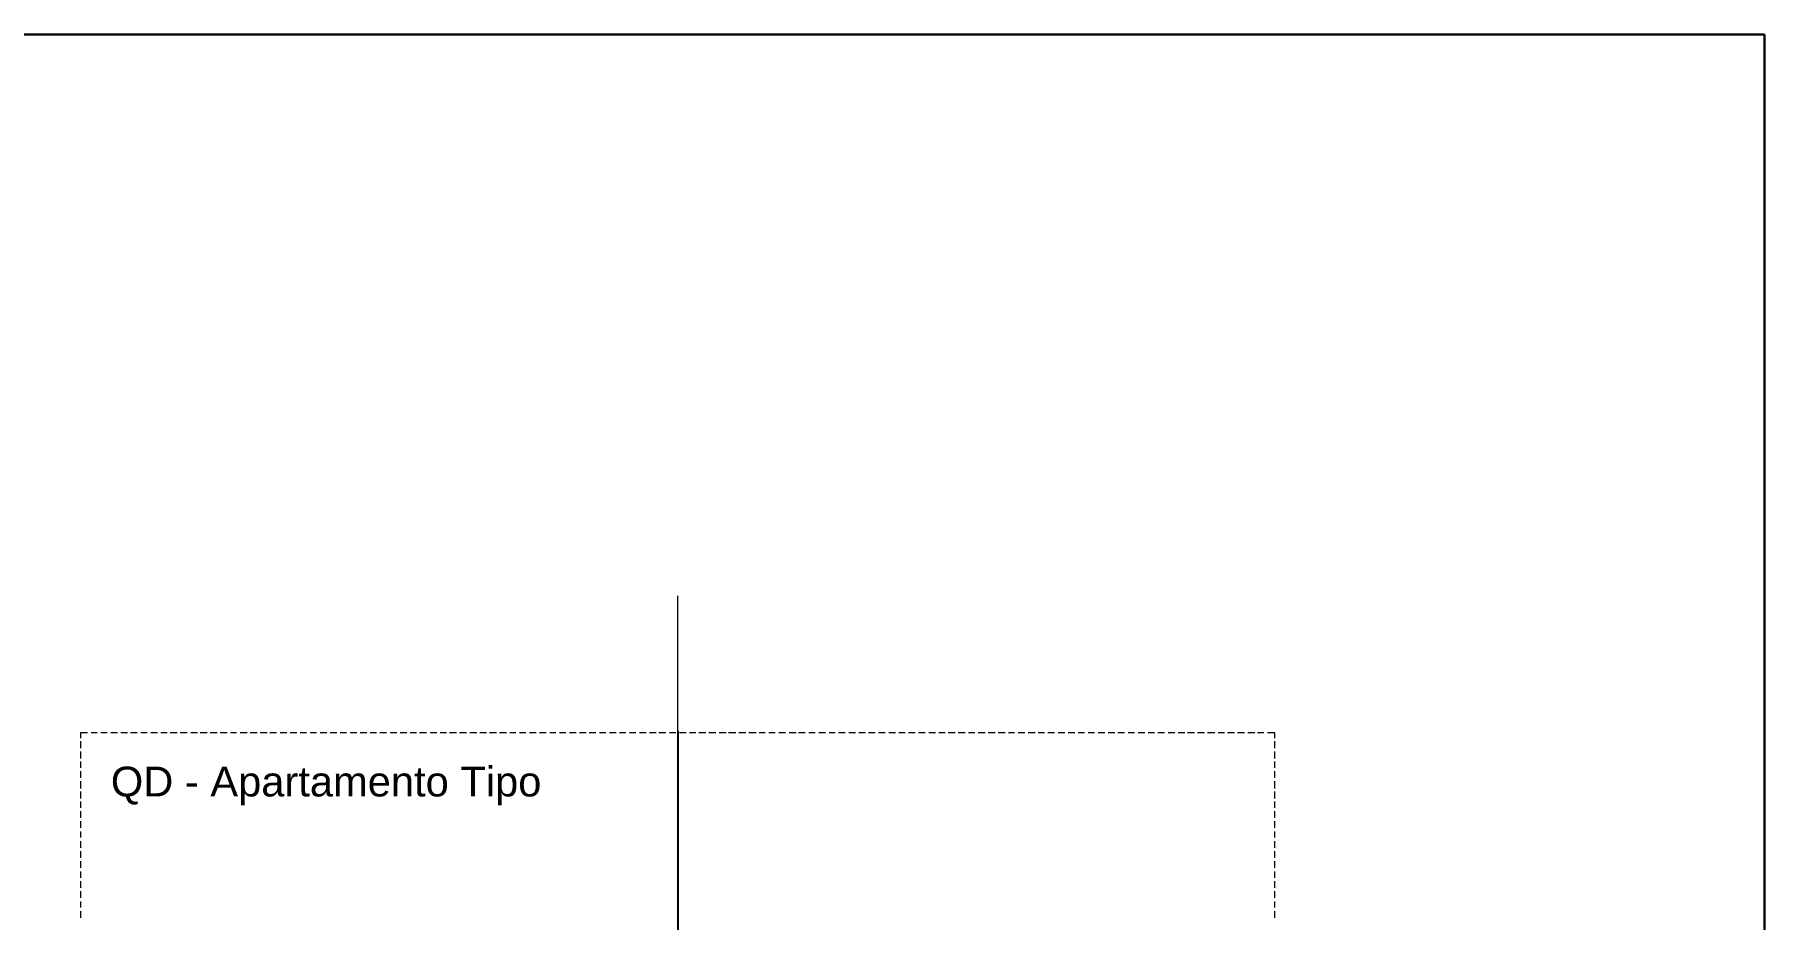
# Model space of a CAD drawing. Header units: millimetres. Extents: x 40 to 176, y -32 to 59.
# Drawn here: x 159.35 to 172.36, y 52.54 to 59.19 of the extents above; entities that cross this region are included whole.
import ezdxf
from ezdxf.enums import TextEntityAlignment as Align

# ---------------------------------------------------------------- set-up
doc = ezdxf.new("R2010")
doc.units = ezdxf.units.MM
doc.layers.get('0').update_dxf_attribs({"lineweight": 30})
doc.layers.add('13 - Diagrama unifilar', color=7, linetype='Continuous', lineweight=30)
doc.styles.add('Arial0', font='arial.ttf', dxfattribs={"height": 3.14658})
doc.styles.add('ariel 1.5', font='arial.ttf', dxfattribs={"height": 1.5})
doc.styles.add('ariel 2.5', font='arial.ttf', dxfattribs={"height": 2.5})
doc.styles.add('ariel 4', font='', dxfattribs={"height": 4})
doc.styles.get('ariel 4').set_extended_font_data('Arial Black')

# ---------------------------------------------------------------- blocks, each defined once
blk = doc.blocks.new('ISO-A1FRAME')
at = {"color": 5}
blk.add_lwpolyline([(-800, 277), (0, 277), (0, -277), (-800, -277)], close=True, dxfattribs=at)
for tag, height, style, p in [('COMPANY', 4, 'ariel 4', (-47.43, -227.758)), ('CLIENT1', 2.5, 'ariel 2.5', (-47.48, -240.734)), ('PROJECT1', 2.5, 'ariel 2.5', (-47.48, -248.814)), ('PROJECT2', 2.5, 'ariel 2.5', (-47.48, -252.631)), ('DRAWINGTITLE1', 2.5, 'ariel 2.5', (-47.48, -261.282)), ('DRAWINGTITLE2', 2.5, 'ariel 2.5', (-47.48, -264.975)), ('DRAWINGTITLE3', 2.5, 'ariel 2.5', (-47.48, -268.721)), ('DRAWINGNO.', 2.5, 'ariel 2.5', (-23.017, -275.649)), ('AUTHOR', 1.5, 'ariel 1.5', (-88.166, -275.538)), ('CHECKER', 1.5, 'ariel 1.5', (-74.592, -275.584)), ('DATE', 1.5, 'ariel 1.5', (-56.889, -275.739))]:
    blk.add_attdef(tag, text='', height=height, dxfattribs=dict(style=style)).set_placement(p, align=Align.CENTER)

msp = doc.modelspace()

# ---------------------------------------------------------------- linework, layer by layer
at = {"layer": '13 - Diagrama unifilar', "color": 7, "linetype": 'Continuous', "lineweight": 9, "true_color": 0x000007}
msp.add_lwpolyline([(164.189, 53.957), (164.189, 54.973), (164.189, 54.973)], dxfattribs=at)
at = {"layer": '13 - Diagrama unifilar', "color": 6, "linetype": 'Continuous', "lineweight": 9, "true_color": 0x000006}
for points in [[(159.749, 53.941), (159.696, 53.941), (159.696, 53.901)], [(159.696, 53.878), (159.696, 53.825), (159.696, 53.825)], [(159.822, 53.941), (159.776, 53.941), (159.776, 53.941)], [(159.898, 53.941), (159.849, 53.941), (159.849, 53.941)], [(159.974, 53.941), (159.925, 53.941), (159.925, 53.941)], [(160.05, 53.941), (160.001, 53.941), (160.001, 53.941)], [(160.123, 53.941), (160.074, 53.941), (160.074, 53.941)], [(160.199, 53.941), (160.15, 53.941), (160.15, 53.941)], [(160.275, 53.941), (160.226, 53.941), (160.226, 53.941)], [(160.348, 53.941), (160.302, 53.941), (160.302, 53.941)], [(160.424, 53.941), (160.371, 53.941), (160.371, 53.941)], [(160.5, 53.941), (160.447, 53.941), (160.447, 53.941)], [(160.576, 53.941), (160.527, 53.941), (160.527, 53.941)], [(160.649, 53.941), (160.596, 53.941), (160.596, 53.941)], [(160.725, 53.941), (160.672, 53.941), (160.672, 53.941)], [(160.801, 53.941), (160.748, 53.941), (160.748, 53.941)], [(160.871, 53.941), (160.824, 53.941), (160.824, 53.941)], [(160.95, 53.941), (160.897, 53.941), (160.897, 53.941)], [(161.026, 53.941), (160.973, 53.941), (160.973, 53.941)], [(161.102, 53.941), (161.049, 53.941), (161.049, 53.941)], [(161.172, 53.941), (161.122, 53.941), (161.122, 53.941)], [(161.248, 53.941), (161.198, 53.941), (161.198, 53.941)], [(161.324, 53.941), (161.274, 53.941), (161.274, 53.941)], [(161.397, 53.941), (161.35, 53.941), (161.35, 53.941)], [(161.473, 53.941), (161.423, 53.941), (161.423, 53.941)], [(161.549, 53.941), (161.499, 53.941), (161.499, 53.941)], [(161.625, 53.941), (161.575, 53.941), (161.575, 53.941)], [(161.698, 53.941), (161.651, 53.941), (161.651, 53.941)], [(161.774, 53.941), (161.724, 53.941), (161.724, 53.941)], [(161.85, 53.941), (161.8, 53.941), (161.8, 53.941)], [(161.923, 53.941), (161.876, 53.941), (161.876, 53.941)], [(161.999, 53.941), (161.949, 53.941), (161.949, 53.941)], [(162.075, 53.941), (162.025, 53.941), (162.025, 53.941)], [(162.151, 53.941), (162.101, 53.941), (162.101, 53.941)], [(162.224, 53.941), (162.177, 53.941), (162.177, 53.941)], [(162.3, 53.941), (162.247, 53.941), (162.247, 53.941)], [(162.376, 53.941), (162.326, 53.941), (162.326, 53.941)], [(162.449, 53.941), (162.402, 53.941), (162.402, 53.941)], [(162.525, 53.941), (162.472, 53.941), (162.472, 53.941)], [(162.601, 53.941), (162.548, 53.941), (162.548, 53.941)], [(162.677, 53.941), (162.624, 53.941), (162.624, 53.941)], [(162.75, 53.941), (162.7, 53.941), (162.7, 53.941)], [(162.826, 53.941), (162.773, 53.941), (162.773, 53.941)], [(162.902, 53.941), (162.849, 53.941), (162.849, 53.941)], [(162.971, 53.941), (162.925, 53.941), (162.925, 53.941)], [(163.047, 53.941), (162.998, 53.941), (162.998, 53.941)], [(163.124, 53.941), (163.074, 53.941), (163.074, 53.941)], [(163.2, 53.941), (163.15, 53.941), (163.15, 53.941)], [(163.272, 53.941), (163.226, 53.941), (163.226, 53.941)], [(163.348, 53.941), (163.299, 53.941), (163.299, 53.941)], [(163.425, 53.941), (163.375, 53.941), (163.375, 53.941)], [(163.501, 53.941), (163.451, 53.941), (163.451, 53.941)], [(163.573, 53.941), (163.524, 53.941), (163.524, 53.941)], [(163.649, 53.941), (163.6, 53.941), (163.6, 53.941)], [(163.726, 53.941), (163.676, 53.941), (163.676, 53.941)], [(163.798, 53.941), (163.752, 53.941), (163.752, 53.941)], [(163.874, 53.941), (163.825, 53.941), (163.825, 53.941)], [(163.951, 53.941), (163.901, 53.941), (163.901, 53.941)], [(164.027, 53.941), (163.977, 53.941), (163.977, 53.941)], [(164.099, 53.941), (164.046, 53.941), (164.046, 53.941)], [(164.175, 53.941), (164.126, 53.941), (164.126, 53.941)], [(164.252, 53.941), (164.202, 53.941), (164.202, 53.941)], [(164.324, 53.941), (164.278, 53.941), (164.278, 53.941)], [(164.4, 53.941), (164.347, 53.941), (164.347, 53.941)], [(164.476, 53.941), (164.424, 53.941), (164.424, 53.941)], [(164.553, 53.941), (164.5, 53.941), (164.5, 53.941)], [(164.625, 53.941), (164.572, 53.941), (164.572, 53.941)], [(164.701, 53.941), (164.649, 53.941), (164.649, 53.941)], [(164.778, 53.941), (164.725, 53.941), (164.725, 53.941)], [(164.847, 53.941), (164.801, 53.941), (164.801, 53.941)], [(164.923, 53.941), (164.873, 53.941), (164.873, 53.941)], [(164.999, 53.941), (164.95, 53.941), (164.95, 53.941)], [(165.079, 53.941), (165.026, 53.941), (165.026, 53.941)], [(165.148, 53.941), (165.098, 53.941), (165.098, 53.941)], [(165.224, 53.941), (165.174, 53.941), (165.174, 53.941)], [(165.3, 53.941), (165.251, 53.941), (165.251, 53.941)], [(165.373, 53.941), (165.327, 53.941), (165.327, 53.941)], [(165.449, 53.941), (165.399, 53.941), (165.399, 53.941)], [(165.525, 53.941), (165.475, 53.941), (165.475, 53.941)], [(165.601, 53.941), (165.552, 53.941), (165.552, 53.941)], [(165.674, 53.941), (165.624, 53.941), (165.624, 53.941)], [(165.75, 53.941), (165.7, 53.941), (165.7, 53.941)], [(165.826, 53.941), (165.777, 53.941), (165.777, 53.941)], [(165.899, 53.941), (165.853, 53.941), (165.853, 53.941)], [(165.975, 53.941), (165.925, 53.941), (165.925, 53.941)], [(166.051, 53.941), (166.001, 53.941), (166.001, 53.941)], [(166.127, 53.941), (166.078, 53.941), (166.078, 53.941)], [(166.2, 53.941), (166.154, 53.941), (166.154, 53.941)], [(166.276, 53.941), (166.223, 53.941), (166.223, 53.941)], [(166.352, 53.941), (166.299, 53.941), (166.299, 53.941)], [(166.425, 53.941), (166.375, 53.941), (166.375, 53.941)], [(166.501, 53.941), (166.448, 53.941), (166.448, 53.941)], [(166.577, 53.941), (166.524, 53.941), (166.524, 53.941)], [(166.653, 53.941), (166.6, 53.941), (166.6, 53.941)], [(166.723, 53.941), (166.676, 53.941), (166.676, 53.941)], [(166.799, 53.941), (166.749, 53.941), (166.749, 53.941)], [(166.878, 53.941), (166.825, 53.941), (166.825, 53.941)], [(166.948, 53.941), (166.901, 53.941), (166.901, 53.941)], [(167.024, 53.941), (166.974, 53.941), (166.974, 53.941)], [(167.1, 53.941), (167.05, 53.941), (167.05, 53.941)], [(167.176, 53.941), (167.126, 53.941), (167.126, 53.941)], [(167.249, 53.941), (167.202, 53.941), (167.202, 53.941)], [(167.325, 53.941), (167.275, 53.941), (167.275, 53.941)], [(167.401, 53.941), (167.351, 53.941), (167.351, 53.941)], [(167.477, 53.941), (167.427, 53.941), (167.427, 53.941)], [(167.55, 53.941), (167.5, 53.941), (167.5, 53.941)], [(167.626, 53.941), (167.576, 53.941), (167.576, 53.941)], [(167.702, 53.941), (167.652, 53.941), (167.652, 53.941)], [(167.775, 53.941), (167.728, 53.941), (167.728, 53.941)], [(167.851, 53.941), (167.801, 53.941), (167.801, 53.941)], [(167.927, 53.941), (167.877, 53.941), (167.877, 53.941)], [(168.003, 53.941), (167.953, 53.941), (167.953, 53.941)], [(168.076, 53.941), (168.023, 53.941), (168.023, 53.941)], [(168.152, 53.941), (168.099, 53.941), (168.099, 53.941)], [(168.228, 53.941), (168.175, 53.941), (168.175, 53.941)], [(168.301, 53.941), (168.254, 53.941), (168.254, 53.941)], [(168.377, 53.941), (168.324, 53.941), (168.324, 53.941)], [(168.453, 53.941), (168.4, 53.941), (168.4, 53.941)], [(168.529, 53.941), (168.476, 53.941), (168.476, 53.941)], [(168.598, 53.941), (168.549, 53.941), (168.549, 53.941)], [(168.681, 53.901), (168.681, 53.941), (168.625, 53.941)], [(168.681, 53.825), (168.681, 53.878), (168.681, 53.878)], [(159.696, 53.802), (159.696, 53.749), (159.696, 53.749)], [(168.681, 53.749), (168.681, 53.802), (168.681, 53.802)], [(159.696, 53.726), (159.696, 53.679), (159.696, 53.679)], [(159.696, 53.653), (159.696, 53.603), (159.696, 53.603)], [(168.681, 53.679), (168.681, 53.726), (168.681, 53.726)], [(168.681, 53.603), (168.681, 53.653), (168.681, 53.653)], [(159.696, 53.577), (159.696, 53.524), (159.696, 53.524)], [(159.696, 53.501), (159.696, 53.448), (159.696, 53.448)], [(168.681, 53.524), (168.681, 53.577), (168.681, 53.577)], [(168.681, 53.448), (168.681, 53.501), (168.681, 53.501)], [(159.696, 53.425), (159.696, 53.378), (159.696, 53.378)], [(159.696, 53.352), (159.696, 53.302), (159.696, 53.302)], [(168.681, 53.378), (168.681, 53.425), (168.681, 53.425)], [(168.681, 53.302), (168.681, 53.352), (168.681, 53.352)], [(159.696, 53.276), (159.696, 53.226), (159.696, 53.226)], [(168.681, 53.226), (168.681, 53.276), (168.681, 53.276)], [(159.696, 53.2), (159.696, 53.153), (159.696, 53.153)], [(159.696, 53.127), (159.696, 53.077), (159.696, 53.077)], [(168.681, 53.153), (168.681, 53.2), (168.681, 53.2)], [(168.681, 53.077), (168.681, 53.127), (168.681, 53.127)], [(159.696, 53.051), (159.696, 53.001), (159.696, 53.001)], [(159.696, 52.975), (159.696, 52.925), (159.696, 52.925)], [(168.681, 53.001), (168.681, 53.051), (168.681, 53.051)], [(168.681, 52.925), (168.681, 52.975), (168.681, 52.975)], [(159.696, 52.899), (159.696, 52.852), (159.696, 52.852)], [(168.681, 52.852), (168.681, 52.899), (168.681, 52.899)], [(159.696, 52.826), (159.696, 52.776), (159.696, 52.776)], [(159.696, 52.75), (159.696, 52.7), (159.696, 52.7)], [(168.681, 52.776), (168.681, 52.826), (168.681, 52.826)], [(168.681, 52.7), (168.681, 52.75), (168.681, 52.75)], [(159.696, 52.674), (159.696, 52.628), (159.696, 52.628)], [(159.696, 52.601), (159.696, 52.551), (159.696, 52.551)], [(168.681, 52.628), (168.681, 52.674), (168.681, 52.674)], [(168.681, 52.551), (168.681, 52.601), (168.681, 52.601)]]:
    msp.add_lwpolyline(points, dxfattribs=at)
at = {"layer": '13 - Diagrama unifilar', "color": 7, "linetype": 'Continuous', "lineweight": -2, "true_color": 0x000007}
msp.add_lwpolyline([(164.189, 53.957), (164.189, 52.36), (164.189, 52.36)], dxfattribs=at)

# ---------------------------------------------------------------- block references
at = {"xscale": 0.1653034188902056, "yscale": 0.1653034188902056, "zscale": 0.1653034188902056}
msp.add_blockref('ISO-A1FRAME', (172.363, 13.404), dxfattribs=at)

# ---------------------------------------------------------------- texts
at = {"layer": '13 - Diagrama unifilar', "color": 6, "true_color": 0x000006, "style": 'Arial0'}
msp.add_text('QD - Apartamento Tipo', height=0.22427, dxfattribs=at).set_placement((159.925, 53.463))

doc.saveas('drawing.dxf')
